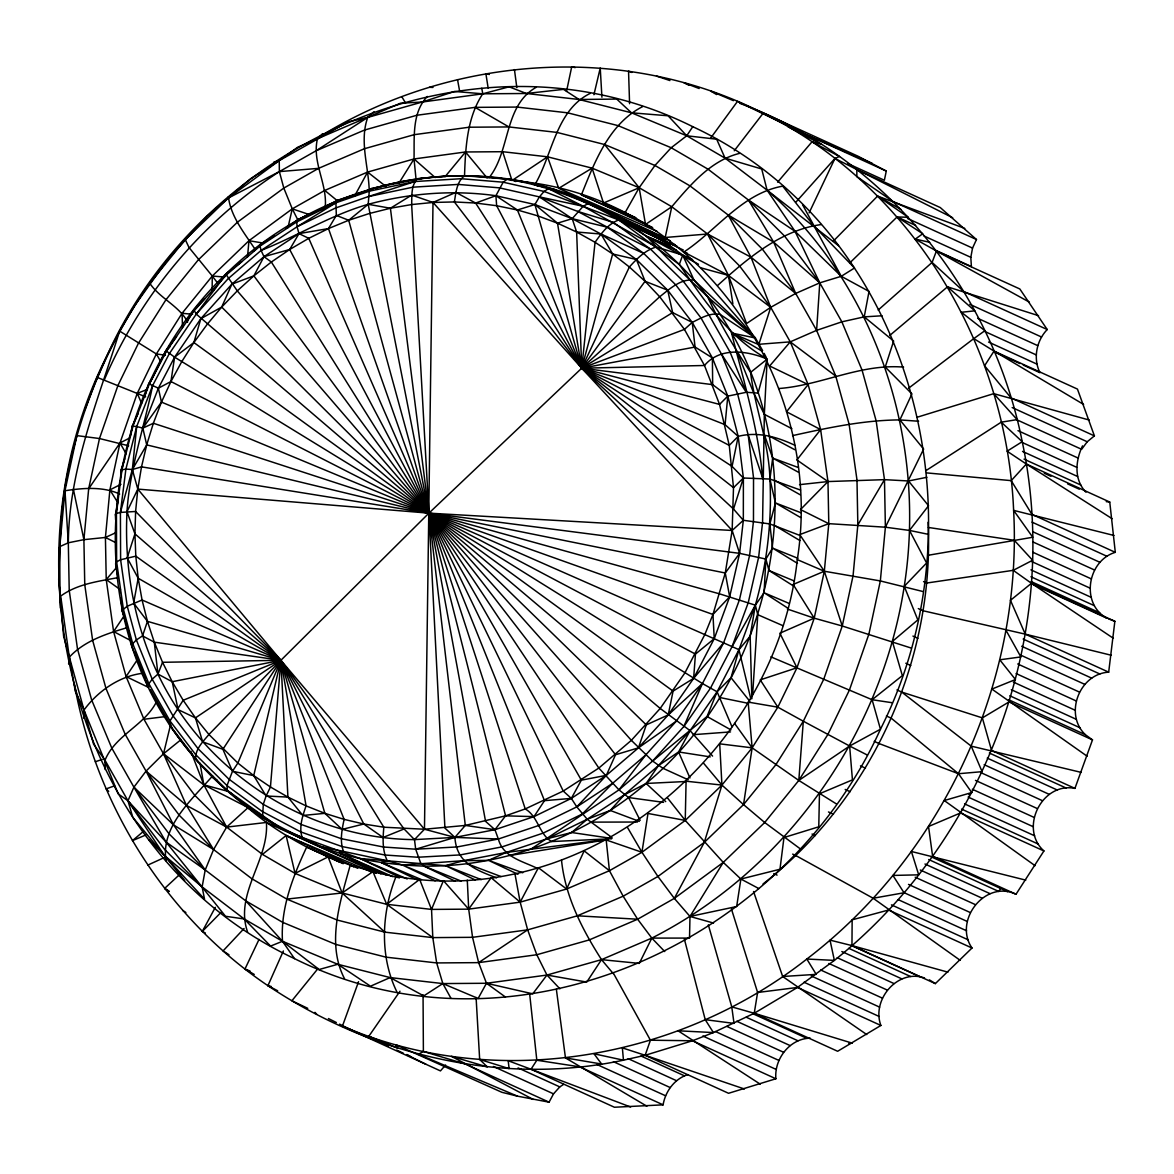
<?xml version="1.0" encoding="UTF-8"?>
<svg xmlns="http://www.w3.org/2000/svg" width="1174" height="1174" viewBox="0 0 1174 1174"><rect width="100%" height="100%" fill="white"/><g stroke="black" fill="none" stroke-linecap="round" stroke-linejoin="round"><path stroke-width="1.5" d="M294.469 958.615C73.669 855.435 0.455 566.44 106.79 356.074C203.63 141.452 474.868 18.021 692.763 126.675C913.533 229.825 986.835 518.864 880.456 729.215C783.601 943.823 512.392 1067.269 294.469 958.615L282.494 941.284C280.395 908.192 292.972 876.464 306.707 847.012C283.139 834.597 260.657 819.834 241.008 801.769M612.05 837.634L587.205 819.261L576.801 806.876L606.356 775.339L638.436 747.853L668.211 714.951L693.643 678.337L714.247 638.7L729.67 596.774L739.591 553.35L743.333 520.287L743.391 478.009L738.182 436.376L727.792 396.122L712.383 357.909L692.234 322.395L667.698 290.198L636.396 259.498L601 234.037L572.208 218.672L539.394 196.894L499.317 187.84L458.183 184.421L412.925 187.18L368.152 196.645L335.441 208.047L297.081 226.758L261.112 250.429L228.152 278.664L196.278 314.104L169.32 353.653L152.635 385.556L136.698 426.544L125.897 469.072L120.408 512.422L120.614 559.763L127.247 606.239L136.375 639.947L152.194 679.203L172.886 715.67L198.098 748.748L228.754 779.008L263.284 804.395L301.058 824.412L341.355 838.72L383.443 847.012L415.699 849.213L457.185 846.938L498.348 839.014L538.44 825.586L576.801 806.876L612.769 783.19L645.744 754.955L676.312 721.159L702.434 683.547L723.61 642.838L739.444 599.782L749.643 555.17L753.473 521.212L753.532 477.789L748.19 435.026L737.507 393.672L721.687 354.431L700.995 317.949L675.784 284.886L643.646 253.349L607.281 227.184L577.696 211.408L539.394 196.894L534.904 204.525L517.396 209.999L496.661 205.729L475.617 203.043L454.367 201.943L433.001 202.456L411.648 204.555L390.414 208.238L369.399 213.492L348.707 220.272L328.471 228.578L308.762 238.337L289.685 249.504L271.355 262.022L253.863 275.846L237.28 290.888L221.695 307.074L207.211 324.317L193.871 342.544L181.765 361.651L170.934 381.535L161.454 402.11L153.354 423.271L146.706 444.887L141.511 466.87L137.798 489.103L135.612 511.468L134.937 533.862L135.802 556.153L138.18 578.239L142.069 600.002L147.44 621.339L154.278 642.149L162.54 662.297L172.196 681.712L183.173 700.276L195.442 717.886L208.928 734.484L237.852 763.041L253.731 775.618L270.446 786.991L287.923 797.102L306.076 805.892L324.846 813.333L344.114 819.379L363.808 824.016L383.825 827.215L424.474 829.24L465.3 825.425L505.568 815.842L525.233 808.93L563.226 791.056L598.828 768.06L631.348 740.339L660.199 708.45L684.853 672.966L704.826 634.547L712.956 614.457L725.268 573L732.15 530.472L733.501 487.665L729.259 445.386L719.545 404.399L704.503 365.496L684.427 329.395L659.7 296.758L645.069 281.276L629.367 266.997L612.667 253.98L595.057 242.299L576.639 232.012L557.489 223.177L537.707 215.825L517.396 209.999L495.898 195.72C453.193 189.748 409.785 193.138 368.196 204.305C330.598 215.077 297.315 236.106 261.112 250.429L263.974 256.666L271.355 262.022L428.906 513.155L598.828 768.06L618.962 789.867L628.589 797.542L663.53 802.356M212.142 290.609L212.274 276.037L188.999 247.494L185.257 239.54L187.268 236.664M95.05 382.548L106.79 356.074L120.056 330.32L134.805 305.401L168.469 258.485L207.27 216.045L250.576 178.756L279.236 160.618L347.959 121.876L367.711 117.429L422.273 102.021L454.485 91.455L482.749 93.803L526.392 93.494L579.09 99.496L631.436 112.792L686.731 135.788L725.048 158.123L767.092 190.173L795.018 231.307L819.775 282.846L841.861 321.837L862.054 370.089L876.171 420.938L884.477 479.652L885.387 527.199L880.339 580.939L868.936 633.96L849.448 689.989L827.846 734.498L798.804 780.431L764.7 822.504L723.257 862.406L689.989 916.454L689.52 938.085L651.819 938.099L601.514 959.642L546.952 975.051L486.476 983.269L442.833 983.577L390.135 977.575L337.789 964.28L282.494 941.284L244.177 918.949L202.133 886.898L164.536 855.611L148.731 839.586M60.3 608C59.551 560.262 58.318 512.231 69.413 465.374C84.264 399.409 112 336.703 150.962 281.422M762.63 350.571L755.396 337.995L694.025 280.131C680.656 278.458 669.518 289.142 659.7 296.758L581.717 368.196L428.906 513.155L280.894 660.302L183.173 700.276L169.981 720.953L169.628 724.989C202.266 774.033 247.817 814.037 302.129 837.414C339.169 857.71 382.166 864.651 423.961 866.089C504.967 867.248 584.916 836.035 646.14 783.454C779.595 672.438 818.351 460.457 720.205 314.471C673.333 242.725 595.673 192.008 510.793 179.358C408.126 163.435 300.705 200.901 226.758 273.19C107.186 386.994 77.029 585.826 169.628 724.989C190.437 755.484 215.473 783.205 245.072 805.393C285.693 836.666 335.471 851.605 380.948 873.94M358.569 981.684L342.426 1026.12C494.43 1091.805 677.912 1060.283 806.831 959.041C943.221 854.819 1022.936 681.756 1013.617 510.367C1006.866 346.521 911.816 186.387 763.159 113.232C625.889 43.13 454.69 54.943 323.819 134.188M74.197 683.151C95.725 804.161 165.563 916.747 267.921 985.676C371.131 1054.766 500.902 1086.288 623.453 1060.181L622.367 1047.883L645.142 1055.294L728.555 1093.287L775.882 1078.759C774.062 1059.021 789.838 1038.506 810.207 1038.154M255.007 249.196C244.339 232.936 230.735 216.574 228.402 196.718M366.508 191.098L337.672 200.182L335.896 202.823L336.336 215.385L348.707 220.272L368.196 204.305L390.414 208.238L411.781 195.075L433.001 202.456L581.717 368.196L704.503 365.496C719.926 346.858 747.354 350.571 767.165 359.141L764.333 414.334L762.572 522.459L758.653 557.136L748.249 602.658L732.092 646.61L710.475 688.169L683.826 726.545L652.612 761.046L618.962 789.867L530.78 849.242L506.097 852.5L463.554 860.689L445.504 865.649L360.257 858.561L302.129 837.414L280.865 828.477L227.374 790.469L195.691 759.167C195.031 749.247 203.073 741.542 208.928 734.484L280.894 660.302L137.798 489.103L132.339 469.527L136.698 426.544L132.207 426.074L130.255 436.713M464.508 176.394C465.476 148.276 466.797 118.016 482.749 93.803L481.78 88.241M83.648 718.15L84 710.035L63.616 636.205L58.7 579.545L59.742 546.644L64.981 490.747L76.853 435.613L99.482 438.533L128.67 445.797M708.333 924.877L731.769 1006.881L754.236 1013.265L837.634 1051.273L880.882 1025.46C871.299 999.808 897.655 968.594 924.525 977.971M752.607 694.979L757.773 614.692L755.352 605.168C766.901 564.122 772.096 521.667 769.924 479.051C768.926 442.451 755.073 408.347 750.553 372.393C734.601 348.208 719.559 323.261 707.673 296.817C687.186 276.976 665.79 257.957 646.962 236.517C603.847 209.882 558.31 184.773 507.109 179.299C453.457 171.536 397.12 177.083 346.976 197.98M763.027 883.963C871.68 799.083 934.959 659.935 928.062 522.283M120.086 484.671L120.335 481.017M120.687 475.529L121.039 470.04L124.767 458.785M122.639 608.866L122.434 611.845L127.174 625.991M396.929 991.942C379.407 956.487 381.477 912.491 396.108 876.406C589.099 910.819 776.909 749.482 797.293 559.616C825.586 382.871 699.411 195.647 515.621 181.001M119.675 494.063C102.945 486.256 82.84 488.032 64.981 490.747L68.312 542.784L69.222 590.346L77.513 649.061L91.631 699.909L111.824 748.161L133.909 787.152L173.532 824.911L213.58 849.55L251.882 878.754L286.794 899.093L337.143 920.034L384.823 932.141L432.81 937.615L472.564 937.322L527.654 929.852L577.344 915.808L623.159 896.202L657.924 876.479L704.268 842.404L743.524 804.601L775.823 764.758L803.324 721.232L823.796 679.086L842.257 626.006L853.058 575.788L857.842 524.895L856.976 479.843L849.11 424.24L835.741 376.076L816.605 330.364L819.775 282.846L784.628 236.135L748.469 200.035L708.039 169.203L671.19 147.733L618.023 125.618L567.688 112.836L517.03 107.069L475.059 107.362L416.902 115.257L364.439 130.079L316.07 150.786L279.368 171.609L228.343 198.039L185.257 239.54L149.773 283.286C160.031 298.534 178.918 305.739 187.679 321.984M455.321 881.219L423.961 866.089L420.644 863.037L415.699 849.213L454.881 837.4L494.944 829.695L533.979 816.62L571.327 798.393L606.356 775.339L615.514 754.75L638.436 747.853L646.272 724.886L668.211 714.951L673.084 691.119L693.643 678.337L695.448 654.079L714.247 638.7L712.956 614.457L729.67 596.774L725.268 573L739.591 553.35L732.15 530.472L581.717 368.196L454.367 201.943C455.938 192.874 456.598 181.735 464.581 175.762L510.793 179.358L515.812 181.544M556.359 989.3L565.472 1057.921L601.616 1064.04L594.015 1053.797L623.453 1060.181L645.142 1055.294L692.484 1040.766L713.41 1032.577L754.236 1013.265L797.484 987.451L834.376 960.391L830.018 940.125L851.957 945.598L935.355 983.607L971.999 948.02C953.141 920.68 985.103 879.414 1016.009 894.25L1043.921 850.959C1018.871 828.551 1041.822 781.796 1074.929 788.385L1092.495 739.884L1085.378 734.704L1008.642 699.748M799.978 848.626L764.7 822.504L743.524 804.601L752.138 747.838L748.161 702.096L777.834 707.174L803.324 721.232L798.804 780.431L836.284 803.852M882.1 315.777L864.225 316.863L841.861 321.837L816.605 330.364L790.249 341.854L758.859 344.29L770.702 307.324L739.576 265.97L707.57 234.008L671.777 206.727L639.155 187.723L592.092 168.146L547.539 156.817L502.677 151.71L465.52 151.974L414.026 158.96L367.594 172.079L324.772 190.423L292.267 208.855L248.961 240.699L212.274 276.037L182.073 313.282L156.362 353.946L137.241 393.349L119.997 442.95L109.886 489.881L105.425 537.457L106.232 579.56L113.585 631.539L126.088 676.547L143.962 719.266L163.509 753.781L194.635 795.15L226.641 827.112L262.433 854.393L295.056 873.397L342.118 892.974L386.672 904.303L431.533 909.41L468.69 909.146L520.17 902.146L566.616 889.026L609.438 870.697L641.943 852.265L685.249 820.421L721.937 785.083L752.138 747.838L777.834 707.174L796.97 667.771L814.213 618.17L824.324 571.239L828.785 523.663L827.978 481.56L820.626 429.581L808.123 384.558L790.249 341.854L770.702 307.324L728.452 275.406L683.884 252.028C716.786 230.295 741.792 193.519 782.706 186.138L813.465 225.467L854.496 268.01L841.259 276.301L819.775 282.846L773.681 242.138L728.159 214.989L689.857 185.8L654.945 165.461L604.595 144.519L556.916 132.398L508.929 126.939L469.174 127.218L414.084 134.702L364.395 148.731L318.58 168.352L283.815 188.075L237.471 222.15L198.215 259.953L165.916 299.796L138.415 343.307L117.943 385.468L99.482 438.533L88.681 488.751L83.897 539.658L84.763 584.711L92.629 640.314L105.998 688.478L125.119 734.176L146.046 771.113L186.417 805.379L226.641 827.112L266.425 822.46C269.037 860.542 234.242 893.781 247.567 931.951M247.494 257.003L248.961 240.699L262.829 243.018M1085.378 734.704C1063.835 714.335 1079.317 673.817 1108.682 672.159L1114.86 621.295L1031.462 583.287L1013.235 570.329L926.668 583.038M58.817 550.944L59.742 546.644L68.312 542.784C69.061 468.646 97.985 400.657 119.587 331.068L156.362 353.946L165.402 355.238M794.93 445.328C777.129 436.889 757.758 431.328 738.182 436.376L725.077 424.68L727.792 396.122L712.677 384.646L581.717 368.196L475.617 203.043L455.85 192.389L433.001 202.456L424.474 829.24L414.481 839.615C306.326 838.882 203.953 771.582 157.947 674.096C133.924 623.614 124.268 567.394 126.997 511.717C129.683 468.573 144.109 427.674 152.635 385.556L148.687 383.693L153.427 376.194M68.62 664.029L69.325 657.161L60.696 596.098C77.235 583.889 98.587 581.321 118.31 577.564M325.169 207.813C327.751 184.259 311.888 162.57 317.406 138.972L322.498 133.733M1033.281 584.667L1106.686 618.111C1080.388 603.568 1087.432 560.673 1115.3 552.338L1109.753 502.046L1026.355 464.038L1007.087 451.198L1022.231 441.688C992.456 291.167 885.035 156.67 739.825 103.356M115.639 520.023L115.375 514.858L116.431 513.493L120.408 512.422L132.339 469.527L146.706 444.887L142.846 428.114L158.373 388.212L170.934 381.535L174.603 357.16L200.857 318.653L231.88 284.152L263.974 256.666L298.988 233.611L328.471 228.578L336.336 215.385M1085.965 492.229C1073.726 479.55 1075.443 460.575 1082.531 445.871M731.431 908.999L757.612 992.485L754.236 1013.265L852.309 1043.172L848.846 1043.437M751.874 698.735L750.157 636.205L755.352 605.168L764.069 592.753L765.888 559.059L772.536 548.082L769.851 523.942L775.427 502.927L769.924 479.051L772.683 458.095L764.391 434.85M1023.258 365.085L1039.929 372.686C1032.988 358.51 1036.349 340.798 1047.223 329.542L1019.839 288.98L936.426 250.987L915.28 239.1L922.749 233.758L897.083 216.97L849.712 262.976M799.978 535.461L769.851 523.942L743.333 520.287L732.15 530.472L428.906 513.155L137.798 489.103L126.997 511.717L134.937 533.862L127.188 557.826L138.18 578.239L133.645 603.069L147.44 621.339L280.894 660.302L424.474 829.24L454.881 837.4L498.348 839.014C503.132 857.431 523.12 861.217 537.897 868.643M127.188 627.679C106.482 633.711 84.323 640.916 69.325 657.161L75.312 691.383L84 710.035L93.597 744.228L105 760.224L127.966 800.771L132.75 817.28L164.536 855.611L204.525 899.152L202.133 886.898L205.215 869.963L213.58 849.55L226.641 827.112L247.758 807.917L252.836 809.943M934.695 249.857L971.397 266.571L970.81 257.326L972.542 248.096L976.475 239.525L940.257 207.549L856.844 169.54L834.949 158.461L796.221 201.796M115.375 514.858L116.754 507.843M117.429 504.336L118.119 500.828M800.521 490.086L769.924 479.051L743.391 478.009L732.077 466.401L738.182 436.376L729.259 445.386L581.717 368.196L496.661 205.729L495.898 195.72L503.162 182.205L507.109 179.299C570.828 188.853 626.402 222.546 683.4 250.077M759.93 111.501L857.901 156.157L886.282 171.052L884.374 180.253L847.687 163.524M498.348 839.014L494.944 829.695L485.552 821.345L428.906 513.155L368.196 204.305L369.282 191.186L371.498 188.398L416.051 179.578M566.514 91.411L571.723 66.757L575.157 67.622M712.574 756.1L690.092 730.654L660.199 708.45L428.906 513.155L196.278 314.104L226.758 273.19L233.597 267.936M739.679 153.339C710.608 160.486 690.371 184.905 671.777 206.727L665.203 237.486L707.57 234.008L750.964 257.179L795.693 293.441L816.605 330.364M287.953 227.668L292.267 208.855L283.815 188.075L279.368 171.609L279.236 160.618L297.726 147.19L400.495 103.209L422.273 102.021L482.749 93.803L509.105 86.817L526.392 93.494L563.476 89.371L579.09 99.496L616.746 99.071L631.436 112.792L668.079 115.771L686.731 135.788L716.668 139.207L725.048 158.123L761.721 168.997L767.092 190.173C877.932 287.028 926.858 442.378 904.244 586.325C881.292 734.675 786.052 869.963 651.819 938.099L639.287 963.399L601.514 959.642C582.216 929.412 565.134 896.334 561.51 860.146M267.496 819.555L262.58 817.574L263.284 804.395L266.102 795.987L253.731 775.618L280.894 660.302L135.612 511.468L120.408 512.422M593.927 94.712L600.237 68.063L601.924 97.222M184.685 880.603L164.536 855.611L127.966 800.771L133.909 787.152L146.046 771.113L163.509 753.781L170.67 724.314M489.088 177.685C510.661 150.698 503.646 105.499 536.386 87.199M373.992 111.691L367.711 117.429C359.391 140.909 368.313 165.475 369.179 189.41M64.188 493.74L64.981 490.747M475.617 203.043L495.898 195.72L534.904 204.525L572.208 218.672L576.639 232.012L601 234.037L612.667 253.98L581.717 368.196L733.515 509.046L743.333 520.287M476.086 997.489L479.667 1059.447L509.12 1068.619L508.181 1060.753L531.015 1069.235L614.428 1107.243L663.105 1104.837C665.335 1091.468 674.551 1078.759 687.773 1074.665M145.18 677.868L131.884 646.713L132.721 643.66L136.375 639.947L142.538 635.897L147.44 621.339M314.852 843.651L319.475 846.307L387.303 860.762L402.506 865.047L463.554 860.689L488.501 860.351L506.097 852.5L547.554 838.618L571.606 832.513L587.205 819.261L624.392 794.783L658.467 765.595L678.572 751.947L690.092 730.654L717.094 691.779L731.035 677.692L738.974 649.692L755.352 605.168L719.765 593.912L428.906 513.155L146.706 444.887M136.698 426.544L142.846 428.114L161.454 402.11L158.373 388.212L174.603 357.16L193.871 342.544L200.857 318.653L221.695 307.074L231.88 284.152L253.863 275.846L263.974 256.666L289.685 249.504L298.988 233.611L297.081 226.758L296.743 221.93L298.02 219.523L314.03 212.289M343.175 863.139L306.707 847.012L328.118 856.903L350.234 865.121C340.328 901.118 326.078 943.28 344.525 978.72M770.863 656.853L872.106 699.719L880.456 729.215L849.638 746.018L798.804 780.431L752.138 747.838L719.706 743.832L721.937 785.083L704.268 842.404L674.331 898.389L637.629 919.213L589.245 939.919L536.797 954.741L478.64 962.636L436.669 962.929L385.997 957.162L335.661 944.366L282.508 922.265L245.645 900.796L205.215 869.963L166.062 842.051L127.966 800.771L118.207 793.888L84 710.035C97.985 690.87 119.953 675.666 143.859 673.142M144.505 397.238L148.687 383.693M733.515 509.046L743.391 478.009L733.501 487.665L581.717 368.196L517.396 209.999M613.518 973.437L650.425 1040.208L645.142 1055.294L744.448 1089.002M765.741 358.099C727.777 336.41 703.681 299.502 679.306 264.473L682.71 255.096L663.633 241.066L592.18 203.836L588.13 203.66L583.17 206.257L572.208 218.672L557.489 223.177L534.904 204.525L581.717 368.196L732.077 466.401M164.081 355.781L165.93 350.718L176.526 336.659M468.074 175.806L446.531 176.247L417.783 178.609C410.783 185.052 412.045 195.897 411.648 204.555L428.906 513.155L444.917 828.066L454.881 837.4C456.627 862.611 474.81 869.626 496.573 877.844M84.88 409.667L97.119 377.353L145.649 396.827M878.181 310.053L932.112 262.418L936.426 250.987L1029.422 302.158M274.29 235.93L260.833 244.001L260.026 246.1L226.391 274.907L193.857 311.081L166.341 351.452L149.318 384.001L133.044 425.839L122.023 469.248L116.431 513.493L116.622 561.818L123.402 609.262L132.721 643.66L148.863 683.723L169.981 720.953L195.72 754.706L227.008 785.597L262.257 811.498L300.808 831.94L341.942 846.527L384.881 855.01L417.812 857.24L460.164 854.921L502.164 846.85L543.092 833.129L582.26 814.037L612.769 783.19M652.656 227.653L581.409 194.825C594.66 161.939 609.174 123.564 642.706 106.57M226.391 274.907L237.28 290.888L428.906 513.155L631.348 740.339L652.612 761.046L707.042 716.492L717.094 691.779L738.974 649.692L750.157 636.205M450.86 998.091L442.833 983.577L436.669 962.929L432.81 937.615L431.533 909.41L443.405 880.632L468.69 909.146L472.564 937.322L478.64 962.636L486.476 983.269L505.466 997.049M683.826 726.545L702.434 683.547L428.906 513.155L174.603 357.16L165.93 350.718L169.819 346.946M277.666 990.768L267.921 985.676L283.389 950.955M543.753 187.429L535.535 183.54C552.69 153.53 556.227 110.062 590.302 93.333M910.907 647.96L842.257 626.006L824.324 571.239L799.743 534.61L828.785 523.663L885.387 527.199L923.63 449.084L899.9 419.91C863.55 420.145 827.861 427.806 792.538 435.627M132.207 426.074L138.165 413.527M254.259 974.435L244.955 969.049L259.043 939.391M809.121 212.846L834.949 158.461L839.454 156.48L811.982 141.834L777.614 182.175M104.251 380.009C140.469 295.144 201.884 221.783 279.368 171.609L318.58 168.352M753.547 891.521L782.662 976.504L816.209 974.361L806.831 959.041L834.376 960.391C986.057 839.527 1062.558 631.817 1022.231 441.688L1001.261 422.17L925.993 470.583M149.318 384.001L165.93 350.718M399.982 991.223L368.827 1036.29L397.648 1048.191L395.843 1044.743L501.9 1092.304L517.485 1096.164L549.08 1102.166L553.512 1093.86L559.793 1086.904L563.637 1084.365M205.421 933.051L202.324 931.408L215.312 907.326M354.489 196.205L367.594 172.079L386.129 186.622M606.356 775.339L581.365 780.167L571.327 798.393L544.487 800.668L533.979 816.62L505.568 815.842L494.944 829.695L465.3 825.425L454.881 837.4L414.481 839.615L404.076 828.961L280.894 660.302L134.937 533.862M161.454 402.11L428.906 513.155L732.092 646.61L755.352 605.168M186.754 322.292L193.813 309.833L204.863 298.651M636.499 218.32L624.92 212.934L639.155 187.723L654.945 165.461L671.19 147.733L686.731 135.788L692.763 126.675M857.842 524.895L884.477 479.652L908.529 480.973L926.932 477.275M398.911 183.144L414.026 158.96C414.525 138.121 411.634 112.733 427.365 96.444M529.738 994.657L536.826 1060.239L531.015 1069.235L630.643 1107.023M1000.688 888.439L998.751 891.448L928.693 859.529M231.601 793.727L227.374 790.469L227.008 785.597L232.481 771.274L222.899 749.306L280.894 660.302L135.802 556.153L120.614 559.763L116.622 561.818L115.58 563.813L118.104 577.138M123.666 616.511L113.585 631.539L130.93 640.681M138.106 658.629L126.088 676.547L148.937 687.626M88.681 488.751L119.997 442.95L129.522 438.078M105.132 769.498L105 760.224C115.434 734.807 144.666 725.664 156.685 701.406M677.207 246.364L663.633 241.066L618.727 219.978C608.147 223.794 601.279 233.465 595.057 242.299L581.717 368.196L725.077 424.68M710.857 137.842L737.492 101.39L802.884 133.058L886.282 171.052M612.667 253.98L636.396 259.498L645.069 281.276L581.717 368.196L719.545 404.399L727.792 396.122L746.282 392.292L758.111 393.085L767.165 359.141L750.553 372.393M908.617 388.198L973.789 338.611L994.04 351.085L1077.453 389.093L1094.403 435.877L1087.227 441.762L1081.636 449.319L1016.581 419.676M618.962 789.867L645.744 754.955M734.249 150.771L763.159 113.232M215.678 287.16L213.463 289.949L215.884 287.454M218.995 282.978L226.758 273.19M318.037 968.506L291.886 1000.776L307.749 1008.334M445.034 176.716L465.52 151.974L487.093 177.949M693.643 678.337L723.61 642.838M116.916 567.042L106.232 579.56L120.496 589.774M445.577 1065.023L440.455 1070.908L342.426 1026.12L377.147 1041.044L368.827 1036.29M328.471 228.578L428.906 513.155L525.233 808.93C536.679 815.636 538.47 829.695 547.554 838.618L587.205 819.261L610.275 810.456L624.392 794.783L646.14 783.454L685.939 781.502M690.092 730.654L658.467 765.595L646.14 783.454L665.717 801.622M926.521 472.887L1011.21 480.636L1026.355 464.038L1112.145 518.717M244.075 928.517L223.06 950.925L228.989 954.756M212.597 775.926C192.169 799.274 160.471 826.628 166.062 860.718M833.393 241.066L877.58 196.102L964.779 228.416M202.324 931.408L221.27 912.139M253.364 251.236L260.833 244.001M717.798 285.297C747.28 258.662 780.49 230.251 821.184 224.557M168.865 891.58L164.639 888.41L180.767 873.456M668.211 714.951L702.434 683.547L717.094 691.779L731.989 726.765M692.572 259.586L682.71 255.096L656.31 247.024C645.201 250.091 636.895 258.75 629.367 266.997L581.717 368.196L695.081 347.049L712.383 357.909L712.677 384.646M143.448 831.383L132.413 840.672L145.649 835.052M889.569 335.603L947.506 286.838L1038.55 315.674M121.039 470.04L125.897 469.072L132.339 469.527L141.511 466.87L428.906 513.155L739.591 553.35L765.888 559.059L768.999 570.52L793.639 586.061M613.254 973.598L601.514 959.642L586.751 982.08L546.952 975.051L532.747 993.835L486.476 983.269L478.126 998.458L442.833 983.577L423.755 995.904L390.135 977.575L370.485 986.204L337.789 964.28L319.152 969.504L282.494 941.284L270.578 946.083L244.177 918.949L225.511 916.278L166.062 842.051L133.909 787.152L169.071 833.863L205.215 869.963L173.532 824.911L146.046 771.113L179.343 815.358L213.58 849.55L186.417 805.379L163.509 753.781L181.016 739.664M968.946 794.798L971.749 792.553L958.498 773.725L891.198 718.165M262.433 854.393L286.118 835.521L371.571 872.003M236.326 265.823L241.8 261.611M353.535 866.661L350.234 865.121L372.936 871.636L386.672 904.303L419.646 879.414L431.533 909.41M228.343 198.039L279.236 160.618L273.718 162.217M627.503 827.479L641.943 852.265L657.924 876.479L674.331 898.389L723.257 862.406L740.882 879.033L758.844 888.571M286.192 228.196L298.02 219.523L335.896 202.823L369.282 191.186L414.98 181.53L461.177 178.712L503.162 182.205L544.061 191.435L618.727 219.978L679.306 264.473M973.789 338.611L984.883 330.701L961.418 312.269L974.787 310.846L947.506 286.838M638.436 747.853L676.312 721.159M604.595 144.519L639.155 187.723L645.524 224.425L671.777 206.727M142.538 635.897L154.278 642.149L157.947 674.096L172.196 681.712L178.081 709.61L195.442 717.886L280.894 660.302L383.825 827.215C382.841 838.412 382.137 850.416 387.303 860.762L381.242 862.538L417.328 879.854M819.775 282.846L795.693 293.441L770.702 307.324L746.576 323.54L728.452 275.406L707.57 234.008M478.64 962.636L527.654 929.852L520.17 902.146L514.902 873.603M316.07 150.786L367.711 117.429M557.371 190.966L552.396 188.75L548.522 188.647L544.061 191.435L539.394 196.894L583.17 206.257L656.31 247.024M297.081 226.758L335.896 202.823L296.743 221.93L260.026 246.1L261.112 250.429M748.19 435.026L762.645 478.141C758.36 428.657 743.656 380.963 731.549 332.99L755.396 337.995L720.205 314.471C710.255 312.372 700.834 318.198 692.234 322.395L672.629 312.592L581.717 368.196L557.489 223.177M1081.298 772.404L971.221 746.136L901.735 692.088L982.359 717.886L1009.082 701.891L1092.495 739.884M549.08 1102.166L465.667 1064.158L423.388 1051.434L418.487 1054.311L517.485 1096.164M326.71 206.037L337.672 200.182M1013.235 570.329L1032.621 560.262L1014.292 540.304L928.414 527.464M121.01 484.275L109.886 489.881L117.547 502.208M339.712 862.171L328.118 856.903L295.056 873.397L286.118 835.521L357.718 868.276M142.846 428.114L153.354 423.271L428.906 513.155L712.956 614.457M68.312 542.784L83.897 539.658L105.425 537.457L115.345 532.908M147.807 865.091L164.345 857.548M502.677 151.71L511.996 180.532L547.539 156.817L558.707 188.31L592.092 168.146L603.509 203.043L639.155 187.723M923.058 591.549L880.339 580.939L824.324 571.239L793.154 584.461L814.213 618.17L842.257 626.006M404.076 828.961L383.076 837.473L363.808 824.016L280.894 660.302L138.18 578.239M147.484 389.372L137.241 393.349L141.599 403.357M114.597 785.817L106.115 788.899L108.712 791.379M95.329 761.735L102.27 759.417M368.152 196.645L414.98 181.53M903.598 367.124C860.469 363.47 821.125 385.366 778.876 388.521M917.246 417.21L993.747 393.657L1089.281 420.057M375.269 188.486L382.269 186.387M299.854 838.075L302.129 837.414C298.724 826.922 302.657 815.857 306.076 805.892L280.894 660.302L142.069 600.002L127.247 606.239L123.402 609.262L122.434 611.845L120.907 597.83M971.749 792.553L944.263 800.536L1035.086 865.693M363.808 824.016L342.104 829.402L324.846 813.333L280.894 660.302L154.278 642.149M386.07 874.938L339.638 853.146L343.791 852.192C339.506 841.714 341.839 830.047 344.114 819.379L280.894 660.302L162.54 662.297L157.947 674.096L152.194 679.203L148.863 683.723L148.232 687.274L135.083 651.996M674.331 898.389L689.989 916.454L736.656 906.533L740.882 879.033L779.976 869.244L783.968 837.532L818.777 826.804L819.452 793.785L852.441 779.874L849.638 746.018L803.324 721.232M172.196 681.712L280.894 660.302L287.923 797.102L302.863 815.475L324.846 813.333M795.781 855.538L873.148 898.242L904.024 892.768L892.93 875.437L918.699 874.835L911.406 851.488L1025.768 880.133M928.443 555.229L1032.768 537.252L1013.617 510.367L1114.009 535.476M1001.261 422.17L1017.11 419.617L993.747 393.657M509.78 855.508L606.298 839.836M419.632 179.02L424.988 178.169M530.78 849.242L608.044 839.366M143.962 719.266L165.578 716.551M757.612 992.485L797.484 987.451L880.882 1025.46M286.794 899.093L342.118 892.974L372.936 871.636L399.439 877.873M799.538 484.657L827.978 481.56L884.477 479.652M693.335 734.675L730.522 731.916M611.625 838.764L551.413 841.567L547.554 838.618M591.241 822.123L637.423 822.035M650.425 1040.208L692.484 1040.766L775.882 1078.759M429.479 87.302L433.015 87.463M287.923 797.102L266.102 795.987L270.446 786.991L280.894 660.302L237.852 763.041L232.481 771.274L253.731 775.618M577.344 915.808L637.629 919.213L651.819 938.099L664.733 951.556M918.611 421.246L899.9 419.91L911.934 393.892L885.225 367.036L893.634 341.062L864.225 316.863L869.039 291.401L841.259 276.301L795.018 231.307L748.469 200.035L773.681 242.138L795.693 293.441L762.396 249.196L728.159 214.989L750.964 257.179L770.702 307.324M224.528 277.035L212.274 276.037L217.557 282.963M192.609 314.28L182.073 313.282L182.528 327.546M743.524 804.601L721.937 785.083L686.086 781.209L685.249 820.421L723.257 862.406M1106.246 501.65L1109.753 502.046M684.369 939.112L705.222 1019.663L734.014 1023.405L731.769 1006.881M885.387 527.199L909.483 530.428L928.429 534.346M571.606 832.513L611.698 838.412M892.196 702.727L872.106 699.719L902.351 675.608L892.372 641.459L917.819 619.901L904.244 586.325L926.594 562.992L909.483 530.428L928.546 505.745L908.529 480.973M536.826 1060.239L579.692 1066.828L663.105 1104.837M710.255 756.892L678.572 751.947L689.945 777.98M725.268 573L428.906 513.155L170.934 381.535M719.618 697.473L748.616 703.402M923.087 610.759L1025.269 634.151L1111.294 655.253M915.28 239.1L929.691 242.284M489.353 74.49L485.889 73.713L488.149 88.05M267.921 985.676L271.121 986.424M572.208 218.672L607.281 227.184L650.469 249.079L683.283 281.261L709.008 315.014L730.125 352.229L746.282 392.292L721.687 354.431M811.982 141.834L821.448 144.299L788.033 126.733L872.223 163.347M228.446 791.481L203.836 784.834L163.509 753.781M701.436 267.995L728.452 275.406L732.87 303.846M947.932 972.16L851.957 945.598L852.148 919.829L888.601 910.011L971.999 948.02M689.989 916.454L713.528 923.058M577.696 211.408L613.356 222.37L650.469 249.079M639.243 228.886L663.633 241.066L675.167 244.735M656.515 76.09L669.943 80.566M308.865 214.416L292.267 208.855L297.814 219.876M787.358 609.042L814.213 618.17L779.903 633.212L796.97 667.771L760.253 679.863L777.834 707.174M249.93 807.815L245.072 805.393L248.36 806.538M663.633 241.066L675.505 245.234M522.723 872.781L488.501 860.351L517.954 874.278M798.261 467.501L772.683 458.095L798.115 472.065M222.899 749.306L202.632 741.807L195.442 717.886M610.275 810.456L639.272 821.389M467.047 863.726L500.99 876.538M879.018 743.538L958.498 773.725L982.095 771.67L971.221 746.136M699.176 88.534L684.06 82.767L688.874 85.218M800.962 512.73L775.427 502.927L800.521 517.485M244.955 969.049L250.018 970.986M1108.315 618.757L1114.86 621.295M481.267 879.62L445.504 865.649L475.118 879.884M698.501 264.238L646.962 236.517L670.105 245.571M645.069 281.276L667.698 290.198L672.629 312.592M631.788 72.465L628.545 71.174L629.587 103.694M797.894 558.296L772.536 548.082L797.484 563.373M423.961 866.089L461.074 881.043M687.157 253.672L683.884 252.028L687.26 253.423M768.999 570.52L794.387 581.027M441.409 881.175L402.506 865.047L435.172 880.794M733.442 100.656L711.092 91.22L716.58 94.551M789.104 603.407L764.069 592.753L788.385 608.514M381.242 862.538L421.422 879.605M759.49 344.936L731.549 332.99L761.897 351.085M535.535 183.54L543.914 187.15M659.539 236.972L666.245 239.863M797.293 559.616L824.324 571.239M407.202 878.959L360.257 858.561L399.806 877.374M757.773 614.692L782.779 625.61M657.132 231.41L558.707 188.31L666.612 238.615M538.44 186.255L531.778 183.335L535.051 184.905M339.638 853.146L392.718 876.64M631.994 224.102L636.968 226.318M640.285 227.785L666.817 239.569M581.409 194.825L644.453 222.957M732.092 646.61L738.974 649.692L750.832 698.897M245.072 805.393L249.945 807.551M350.234 865.121L353.579 866.632M601 234.037L643.646 253.349M624.92 212.934L634.929 217.483M647.182 225.188L650.513 226.685M683.884 252.028L687.186 253.54M976.475 239.525L893.076 201.532L856.844 176.584L856.844 169.54L952.701 217.748M907.487 218.452L972.542 248.096M915.617 225.423L897.083 216.97L908.28 217.263L877.58 196.102L900.766 209.295M924.114 236.033L970.81 257.326M1047.223 329.542L963.81 291.548L932.112 262.418M969.768 304.301L1041.499 336.997M977.678 318.271L1037.728 345.626M984.458 331.317L1036.172 354.871M988.552 342.06L1036.921 364.101M994.906 352.156L1019.913 363.558M603.509 203.043L635.149 217.454M1094.403 435.877L1011.005 397.869L984.575 365.774L994.04 351.085L1083.617 404.458M1012.164 407.554L1087.227 441.762M1017.975 430.653L1078.025 458.021M1021.6 442.202L1076.646 467.281M1022.525 451.403L1077.571 476.483M1024.036 459.151L1080.74 484.994M1044.258 473.239L1050.935 476.277M1067.606 483.879L1079.288 489.191M1115.3 552.338L1031.902 514.329L1011.21 480.636M1032.005 522.122L1107.067 556.329M1033.267 531.939L1099.994 562.346M1032.826 541.889L1094.535 570.006M1032.709 552.176L1091.086 578.782M1031.491 561.451L1089.868 588.057M1030.919 569.86L1090.969 597.228M1030.933 576.772L1094.315 605.667M1031.286 581.629L1099.671 612.784M923.542 581.614L926.873 583.126M1108.682 672.159L1025.269 634.151L1010.462 600.325L1031.462 583.287L1113.348 638.289M1023.156 639.052L1099.877 674.008M1021.659 646.243L1091.717 678.161M1021.365 655.444L1084.747 684.339M918.303 608.587L923.292 610.847M1017.726 663.97L1079.434 692.088M1016.097 673.553L1076.147 700.922M912.932 636.073L917.921 638.348M1013.382 682.094L1075.105 710.226M1011.328 689.71L1076.382 719.354M1009.816 695.786L1079.875 727.704M905.814 663.237L910.789 665.511M896.951 689.916L901.94 692.176M1074.929 788.385L991.531 750.377L982.359 717.886M989.344 753.033L1066.08 788.003M987.246 758.111L1057.304 790.029M886.414 715.993L891.389 718.268M984.164 764.7L1049.218 794.343M980.642 772.521L1042.351 800.653M975.462 780.387L1037.185 808.504M874.234 741.352L879.209 743.626M972.336 789.266L1034.059 817.398M968.139 797.058L1033.193 826.701M964.573 803.882L1034.632 835.8M961.565 809.106L1038.3 844.077M860.469 765.874L865.458 768.148M1043.921 850.959L960.523 812.951L928.546 826.496L932.611 856.242L1016.009 894.25M845.192 789.442L850.167 791.716M930.894 856.682L1007.615 891.653M828.462 811.953L833.452 814.228M924.965 864.02L990.02 893.663M920.284 870.007L981.992 898.139M915.192 877.213L975.242 904.567M812.041 834.054L815.358 835.565M688.199 779.785L662.826 768.222L652.612 761.046M908.5 884.404L970.223 912.521M903.877 892.578L967.259 921.473M898.169 899.622L966.569 930.777M792.655 854.114L795.987 855.641M891.448 904.875L968.183 939.831M773.754 873.588L777.085 875.1M851.077 945.349L919.462 976.519M848.861 948.372L910.584 976.504M841.831 951.527L901.881 978.896M837.223 957.691L893.942 983.533M828.917 963.487L887.309 990.093M820.699 970.018L882.422 998.149M811.234 975.961L879.62 1007.131M804.043 982.242L879.106 1016.449M753.268 1013.896L806.641 1038.227M746.268 1017.227L797.982 1040.795M736.744 1021.263L790.117 1045.579M190.892 751.433L203.836 784.834L256.093 811.718M726.882 1026.428L783.601 1052.271M266.425 822.46L375.548 872.311M715.48 1031.535L778.861 1060.416M306.707 847.012L343.234 863.697M702.844 1036.011L776.234 1069.455M640.96 1055.998L684.325 1075.766M628.178 1058.669L676.547 1080.711M613.43 1061.692L670.149 1087.535M597.17 1064.598L665.555 1095.768M518.086 1067.914L559.793 1086.904M493.462 1066.491L553.512 1093.86M670.163 240.758L572.56 195.588L587.191 202.897M646.962 236.517L676.473 250.253M152.635 385.556L158.373 388.212M371.909 1038.462L375.21 1040.017M383.472 1043.891L388.433 1046.21M396.68 1050.084L403.298 1053.195M406.6 1054.736L425.868 1064.246M552.396 188.75L557.371 191.098M645.524 224.425L652.142 227.595M298.988 233.611L308.762 238.337L428.906 513.155L544.487 800.668M367.418 866.794L373.978 869.993M366.948 866.735L376.722 871.519M247.758 807.917L259.263 813.567M828.785 523.663L800.492 509.575L827.978 481.56L796.882 459.959L820.626 429.581L786.521 411.781L808.123 384.558L769.645 365.995L790.249 341.854L835.741 376.076M622.968 220.771L631.098 224.821M105.425 537.457L115.067 542.3M328.412 1018.533L336.366 1022.525M339.55 1024.124L357.043 1032.9M548.522 188.647L583.17 206.257M849.638 746.018L867.175 754.97M791.922 428.701L764.333 414.334L753.341 392.087L736.993 351.51M533.216 1099.451L451.374 1056.336L487.313 1066.917L479.667 1059.447M695.448 654.079L428.906 513.155L193.871 342.544M769.205 436.024L794.754 449.701M406.864 1054.501L411.546 1057.07M707.042 716.492L730.874 729.861M774.752 480.43L800.037 494.694M475.059 107.362L508.929 126.939M646.874 1106.216L565.472 1057.921M774.693 525.512L799.89 540.539M164.639 888.41L169.159 891.154M929.397 979.879L935.355 983.607M760.238 1084.16L678.073 1030.787L713.41 1032.577L705.222 1019.663M182.836 910.54L185.874 912.491M212.729 777.437L217.205 780.387M866.735 1034.558L782.662 976.504M1087.153 756.232L991.883 689.079L1015.466 679.526L999.764 659.803L1020.866 656.926L1005.957 630.189M960.156 960.303L873.148 898.242M386.672 904.303L432.81 937.615M673.084 691.119L428.906 513.155L221.695 307.074M767.092 190.173L838.515 245.704M637.629 919.213L623.159 896.202L609.438 870.697L584.153 850.871L566.616 889.026L538.396 867.733L520.17 902.146L491.158 877.726L468.69 909.146L467.281 880.074M324.772 190.423L338.127 201.4M707.673 296.817L755.396 337.995L682.71 255.096L694.025 280.131M611.17 213.419L618.727 219.978M435.187 177.567L414.026 158.96L416.198 180.869M235.607 796.867L238.307 799.318M384.823 932.141L342.118 892.974L328.118 856.903M646.272 724.886L428.906 513.155L253.863 275.846M202.133 886.898L164.536 849.345L127.966 800.771M559.881 988.831L546.952 975.051L536.797 954.741L527.654 929.852M245.645 900.796L282.494 941.284M314.984 1012.326L316.745 1014.277M169.628 724.989L198.01 761.779M703.505 763.115L721.937 785.083M196.278 314.104L193.813 309.833M731.035 677.692L749.819 701.318M667.551 798.012L685.249 820.421L647.989 813.465L641.943 852.265L606.18 839.968L609.438 870.697M615.514 754.75L428.906 513.155L289.685 249.504M734.616 723.448L752.138 747.838M576.801 806.876L571.327 798.393L563.226 791.056L428.906 513.155L348.707 220.272M171.844 727.44L150.36 689.564M401.831 96.723L405.558 103.033M156.362 353.946L160.779 361.636M581.365 780.167L428.906 513.155L390.414 208.238M119.997 442.95L126.161 453.795M841.259 276.301L802.561 204.687M226.641 827.112L203.836 784.834L200.035 763.291M764.157 353.418L766.402 357.703M628.589 797.542L640.153 820.406M146.662 681.213L148.878 686.218M505.568 815.842L428.906 513.155L465.3 825.425M128.083 629.308L131.884 646.713M73.346 489.059L83.897 539.658M457.537 79.627L459.474 90.295M514.447 69.589L516.839 87.654M414.481 839.615L415.699 849.213M695.081 347.049L692.234 322.395L684.427 329.395L581.717 368.196L576.639 232.012M119.939 589.069L120.32 592.577M423.051 994.745L423.388 1051.434M376.267 873.118L372.936 871.636L376.208 873.207"/></g></svg>
